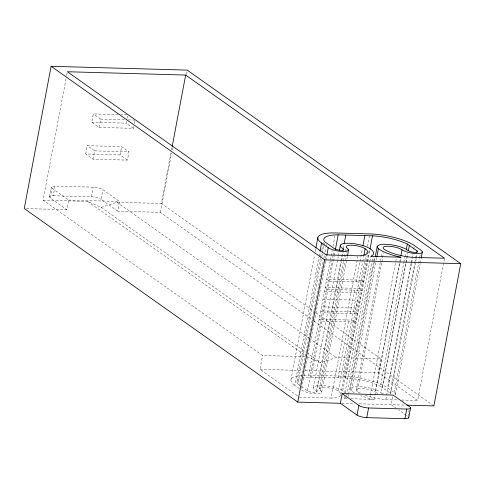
<?xml version="1.0" encoding="UTF-8"?>
<svg xmlns="http://www.w3.org/2000/svg" width="485" height="485" viewBox="0 0 485 485"><rect width="100%" height="100%" fill="white"/><g stroke="black" fill="none" stroke-linecap="round" stroke-linejoin="round"><path stroke-width="0.36" stroke-dasharray="2.42 1.82" d="M444.369 258.972L417.627 400.477L378.27 372.619L380.883 358.809L336.36 357.56L320.688 362.677L307.102 356.742L262.579 355.493L43.104 200.172L66.105 78.418M66.669 75.448L67.227 72.477M49.373 196.771L51.198 187.107M52.016 188.265L68.694 200.062L66.863 209.732L50.185 197.928L52.016 188.265A7.299 1.976 10.7 0 1 55.041 186.082L93.199 187.149A7.299 1.976 10.7 0 1 102.899 189.69L119.577 201.493L117.746 211.163L160.365 212.357L313.48 320.718M50.185 197.928A7.299 1.976 10.7 0 1 53.211 195.746L55.041 186.082M85.712 153.969L87.282 145.682L121.626 146.646L128.962 151.841L127.397 160.123L93.053 159.159L85.712 153.969L120.062 154.933L127.397 160.123M133.793 126.288L133.399 128.361L99.055 127.397L91.713 122.208L93.284 113.92L117.922 114.612M93.053 159.159L94.617 150.877L87.282 145.682M99.055 127.397L100.619 119.11L93.284 113.92M53.211 195.746L91.374 196.819L93.199 187.149M117.746 211.163L101.074 199.359L102.899 189.69M120.062 154.933L121.626 146.646M133.399 128.361L126.064 123.172L126.846 119.025M126.973 118.334L127.628 114.884L120.91 114.696M134.315 123.529L134.703 121.456M315.347 312.431L161.408 203.488L170.944 153.005M171.508 150.041L172.066 147.07M160.365 212.357L171.563 153.09M172.12 150.126L172.684 147.161M186.398 74.557L186.961 71.598M297.481 395.851L259.966 369.303L262.579 355.493M290.952 379.919L314.607 254.716M315.165 251.751L315.729 248.787M299.554 388.673L294.704 385.236L318.918 257.068M319.057 256.329L319.9 251.885M297.038 381.186L320.276 258.208M320.415 257.468L321.252 253.018M321.816 250.06L322.652 245.61M322.792 244.87L323.356 241.906M345.587 392.983A29.524 7.99 10.7 0 0 342.749 390.661A16.205 4.383 10.7 0 0 320.403 385.49A16.205 4.383 10.7 0 0 316.365 391.062A5.111 1.382 10.7 0 1 314.25 392.589A5.111 1.382 10.7 0 1 307.46 390.807L297.79 383.962L321.306 259.499M321.864 256.535L322.428 253.576M322.567 252.831L323.822 246.168M323.968 245.422L324.386 243.203M299.791 385.381L323.168 261.657M323.871 257.953L324.429 254.989M324.986 252.03L325.829 247.58M325.968 246.841L326.387 244.616M325.502 258.614L326.065 255.656M325.732 261.051L301.373 389.958A10.949 2.965 10.7 0 0 315.917 393.765A10.949 2.965 10.7 0 0 320.458 390.492A10.221 2.764 10.7 0 1 324.689 387.436A10.221 2.764 10.7 0 1 338.263 390.995A23.565 6.378 10.7 0 1 340.858 393.99M325.871 260.312L326.708 255.862M294.704 385.236A33.58 9.088 10.7 0 1 308.618 375.202L330.224 260.863M330.358 260.13L332.164 250.581M332.995 246.174L334.941 235.892M307.46 390.807L332.94 255.977M333.08 255.231L333.922 250.787M301.991 378.003A31.064 8.409 10.7 0 1 311.285 377.087L334.141 256.141M334.28 255.407L334.971 251.733M313.443 387.679L338.221 256.547M338.36 255.807L339.063 252.103M316.365 391.062L340.864 261.409M340.937 260.76L342.604 251.951M343.295 248.278L343.992 244.604M316.887 392.007L341.525 261.615M341.664 260.875L343.344 251.988M319.312 388.873L343.392 261.451M343.532 260.706L345.071 252.558M345.211 251.818L345.769 248.853M320.458 390.492L344.811 261.585M344.95 260.845L346.629 251.957M346.769 251.212L347.193 248.993M321.676 392.226L347.296 256.656M299.324 397.154L331.128 398.046L357.863 256.547M337.996 377.839L348.582 321.84M350.146 313.559L354.577 290.151L362.204 290.357L359.53 288.472L325.186 287.508L327.854 289.393L354.577 290.151M356.135 281.858L359.882 262.033M360.022 261.3L362.38 248.811M338.263 390.995L362.622 262.088M362.762 261.342L363.744 256.159M308.618 375.202L342.962 376.166L365.817 255.219M365.957 254.486L366.508 251.545M367.484 246.404L369.424 236.122M340.852 394.554L365.908 261.936M366.048 261.197L367.169 255.274M342.749 390.661L369.346 249.902M311.285 377.087L345.629 378.051L367.515 262.246M367.654 261.512L369.873 249.763M347.121 398.628L343.877 398.518L344.295 396.3M344.999 392.595L369.637 262.203M369.776 261.463L370.613 257.02M346.824 395.396L372.019 262.046M372.159 261.306L372.995 256.856M348.188 396.427L348.466 394.942M348.606 394.202L374.505 257.147M350.334 388.721L374.274 262.033M374.414 261.294L375.111 257.59M354.274 392.717A29.524 7.99 10.7 0 1 351.516 390.91L375.736 262.749M376.293 259.784L376.718 257.559M356.202 389.91L382.241 252.115M359.973 393.099A23.565 6.378 10.7 0 1 357.348 391.528L381.701 262.621M381.84 261.882L383.52 252.988M350.794 398.737L369.697 399.288L370.401 395.584M370.54 394.845L396.293 258.529M377.797 393.402A10.949 2.965 10.7 0 1 375.154 392.032L400.489 257.935M369.697 399.288L374.105 399.501L399.864 263.179M400.004 262.44L400.846 257.996M416.288 258.505L390.667 394.075A5.111 1.382 10.7 0 0 390.146 393.129L380.476 386.284L403.714 263.3M403.853 262.561L404.829 257.377M404.969 256.638L405.672 252.934M383.465 393.875A5.111 1.382 10.7 0 1 381.246 392.88L405.739 263.234M405.878 262.488L407.558 253.6M382.477 387.703L405.993 263.24M406.133 262.5L407.812 253.606M394.978 394.99A10.949 2.965 10.7 0 0 394.238 392.565L387.563 387.842L411.08 263.379M411.219 262.64L412.905 253.752M413.741 249.308L414.16 247.083M365.284 395.348A23.565 6.378 10.7 0 0 385.83 399.585L411.583 263.264M411.723 262.524L412.565 258.081M390.146 393.129L414.645 263.482M414.784 262.743L416.324 254.589M416.427 257.759L416.985 254.801M392.801 396.542L391.256 404.72L396.196 408.218M394.238 392.565L419.573 258.469M419.713 257.729L420.271 254.764M395.457 394.299L420.095 263.913M420.234 263.167L421.216 257.984M409.201 409.831L407.933 416.524L398.67 409.97M43.104 200.172L87.627 201.421L101.213 207.356L116.885 202.239L161.408 203.488M100.619 119.11L125.257 119.801M128.246 119.886L134.963 120.074M91.713 122.208L126.064 123.172M94.617 150.877L128.962 151.841M68.694 200.062L119.577 201.493M26.493 208.598L66.863 209.732M324.404 291.649L358.748 292.613M322.968 299.245L357.318 300.209L356.269 308.036L321.549 306.775M259.966 369.303L302.167 370.485M305.18 370.57L378.27 372.619M385.83 399.585L397.942 399.925M401.732 400.028L417.627 400.477M341.87 403.338L353.844 403.672M359.082 403.817L405.46 405.12M315.965 312.873L380.883 358.809M314.098 321.155L433.875 405.921M116.885 202.239L308.539 337.875M309.157 338.312L336.36 357.56M101.213 207.356L305.847 352.177M306.465 352.613L320.688 362.677M87.627 201.421L306.484 356.305M342.962 376.166A33.58 9.088 10.7 0 1 387.563 387.842M357.348 391.528A10.221 2.764 10.7 0 1 361.58 388.473A10.221 2.764 10.7 0 1 375.154 392.032M340.712 395.293A23.565 6.378 10.7 0 1 331.128 398.046M91.374 196.819A7.299 1.976 10.7 0 1 101.074 199.359M297.79 383.962A31.064 8.409 10.7 0 1 301.355 378.173M345.629 378.051A31.064 8.409 10.7 0 1 380.476 386.284M374.105 399.501A29.524 7.99 10.7 0 1 360.676 395.645M351.516 390.91A16.205 4.383 10.7 0 1 360.482 386.618A16.205 4.383 10.7 0 1 381.246 392.88M346.169 397.033A29.524 7.99 10.7 0 1 343.877 398.518M361.101 280.185L326.751 279.221L329.424 281.112L363.768 282.076L361.101 280.185M355.111 311.879L320.761 310.915L323.434 312.807L357.778 313.771L355.111 311.879M353.547 320.167L319.197 319.203L321.864 321.094L356.214 322.058L353.547 320.167"/><path stroke-width="0.73" d="M406.957 405.163L433.875 405.921L460.75 263.676L187.24 70.113L51.125 66.293L24.25 208.538L297.76 402.095L340.373 403.296L357.051 415.099A7.299 1.976 10.7 0 0 366.745 417.633L404.908 418.707A7.299 1.976 10.7 0 0 408.582 417.13M172.205 146.325L185.676 75.06L67.373 71.738L326.205 254.91L358.003 255.807A23.565 6.378 10.7 0 0 365.138 248.75A10.221 2.764 10.7 0 0 351.564 245.198A10.221 2.764 10.7 0 0 347.333 248.253A10.949 2.965 10.7 0 1 342.792 251.521A10.949 2.965 10.7 0 1 328.248 247.714L321.579 242.997A33.58 9.088 10.7 0 1 335.493 232.958L369.843 233.922A33.58 9.088 10.7 0 1 414.445 245.598L421.113 250.321A10.949 2.965 10.7 0 1 416.573 253.594A10.949 2.965 10.7 0 1 402.029 249.787A10.221 2.764 10.7 0 0 388.455 246.234A10.221 2.764 10.7 0 0 384.223 249.284A23.565 6.378 10.7 0 0 412.705 257.341L444.509 258.232L185.676 75.06M315.868 248.047L317.827 237.674M320.039 251.145L321.579 242.997M297.76 402.095L324.635 259.857L51.125 66.293M326.854 255.122L328.248 247.714M335.39 249.532L338.16 234.843L372.51 235.807A31.064 8.409 10.7 0 1 407.351 244.04L417.027 250.884L416.742 252.37M339.342 250.624L340.325 245.434M342.962 250.296L343.247 248.817A16.205 4.383 10.7 0 1 347.278 243.246A16.205 4.383 10.7 0 1 369.625 248.417A29.524 7.99 10.7 0 1 370.752 256.28L400.986 257.256A29.524 7.99 10.7 0 1 378.397 248.672L376.857 256.82M344.132 243.87L345.793 235.061M347.436 255.91L348.557 249.987M362.932 245.877L364.878 235.595M363.883 255.419L365.138 248.75M340.373 403.296L342.204 393.626L393.086 395.057L409.764 406.86A7.299 1.976 10.7 0 1 406.739 409.043L368.576 407.97A7.299 1.976 10.7 0 1 358.876 405.43L342.204 393.626M370.013 249.029L372.51 235.807M375.251 256.85L377.209 246.477M357.051 415.099L358.876 405.43M366.745 417.633L368.576 407.97M400.913 255.71L402.029 249.787M406.23 249.969L407.351 244.04M408.376 250.642L409.352 245.458M421.216 257.984L422.338 252.054M404.908 418.707L406.739 409.043M408.752 417.682L410.577 408.012M324.635 259.857L460.75 263.676M343.247 248.817A5.111 1.382 10.7 0 1 341.125 250.345A5.111 1.382 10.7 0 1 334.341 248.569L324.665 241.718A31.064 8.409 10.7 0 1 338.16 234.843M417.027 250.884A5.111 1.382 10.7 0 1 414.905 252.412A5.111 1.382 10.7 0 1 408.121 250.636A16.205 4.383 10.7 0 0 387.357 244.373A16.205 4.383 10.7 0 0 378.397 248.672"/></g></svg>
